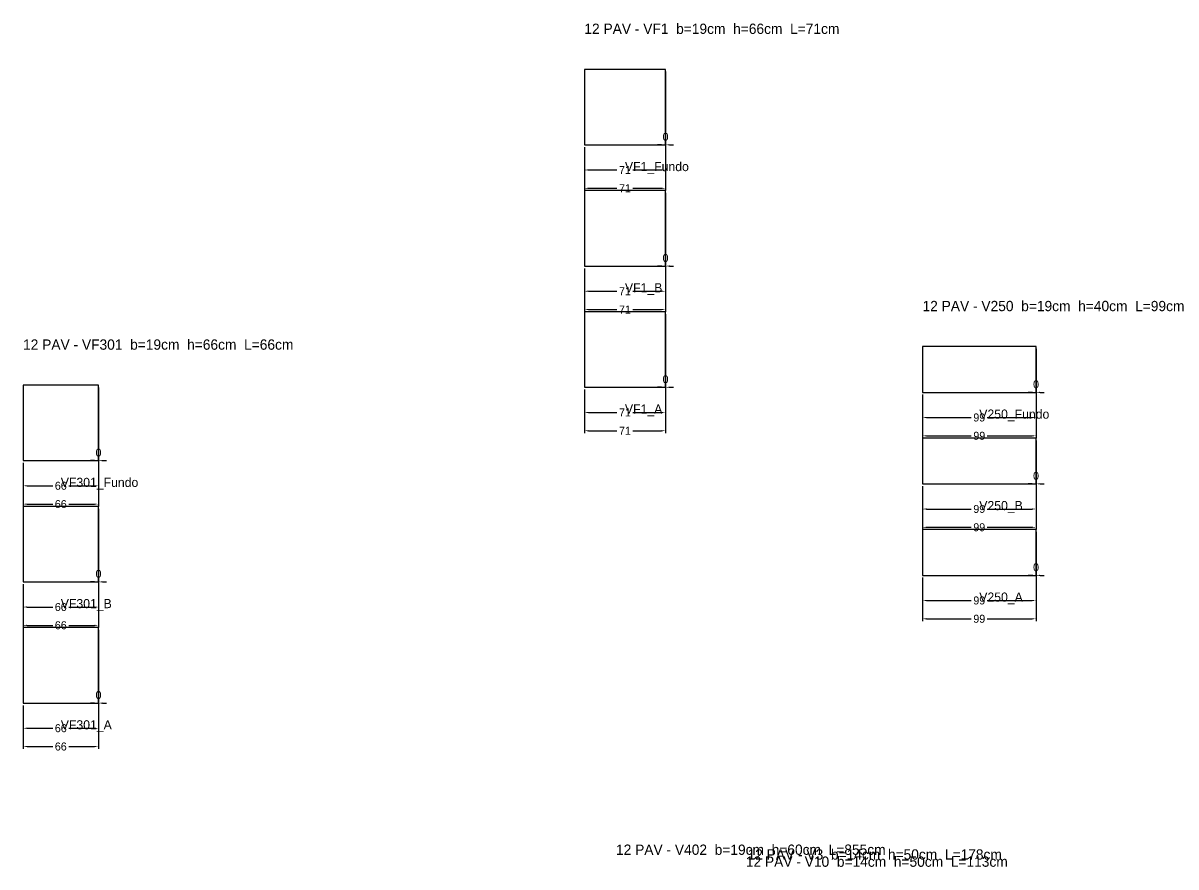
# Model space of a CAD drawing. Header units: metres. Extents: x 946 to 6411, y -603 to 1666.
# Drawn here: x 1177 to 2185, y 929 to 1666 of the extents above; entities that cross this region are included whole.
import ezdxf

# ---------------------------------------------------------------- set-up
doc = ezdxf.new("R2010")
doc.units = ezdxf.units.M
doc.layers.add('COTA', color=3, linetype='Continuous')
doc.dimstyles.new('COTA_VIG', dxfattribs={"dimtxt": 7, "dimasz": 3.5, "dimexe": 2, "dimexo": 2, "dimgap": 1.5, "dimtad": 1, "dimdec": 1, "dimcen": 2.5, "dimclrd": 3, "dimclre": 3, "dimclrt": 3, "dimazin": 3, "dimtfac": 1, "dimtmove": 0, "dimatfit": 3})

# ---------------------------------------------------------------- blocks, each defined once
blk = doc.blocks.new('_CLOSEDFILLED')
at = {"color": 0, "linetype": 'BYBLOCK'}
blk.add_solid([(-1, 0.16), (0, 0), (-1, -0.16)], dxfattribs=at)
blk = doc.blocks.new('*D10')
at = {"color": 3}
for p, q in [((1667.78, 1345.94), (1667.78, 1323.94)), ((1738.78, 1345.94), (1738.78, 1323.94)), ((1671.28, 1325.94), (1696.28, 1325.94)), ((1710.28, 1325.94), (1735.28, 1325.94))]:
    blk.add_line(p, q, dxfattribs=at)
at = {"layer": 'Defpoints'}
for p in [(1667.78, 1347.94), (1738.78, 1347.94), (1667.78, 1325.94)]:
    blk.add_point(p, dxfattribs=at)
at = {"layer": 'COTA', "color": 3, "xscale": 3.5, "yscale": 3.5, "rotation": 180}
blk.add_blockref('_CLOSEDFILLED', (1667.78, 1325.94), dxfattribs=at)
at = {"layer": 'COTA', "color": 3, "xscale": 3.5, "yscale": 3.5}
blk.add_blockref('_CLOSEDFILLED', (1738.78, 1325.94), dxfattribs=at)
at = {"layer": 'COTA', "color": 3, "insert": (1703.28, 1325.94), "char_height": 7, "attachment_point": 5}
blk.add_mtext('71', dxfattribs=at)
blk = doc.blocks.new('*D11')
at = {"color": 3}
for p, q in [((1667.78, 1345.94), (1667.78, 1307.94)), ((1738.78, 1345.94), (1738.78, 1307.94)), ((1671.28, 1309.94), (1696.28, 1309.94)), ((1710.28, 1309.94), (1735.28, 1309.94))]:
    blk.add_line(p, q, dxfattribs=at)
at = {"layer": 'Defpoints'}
for p in [(1667.78, 1347.94), (1738.78, 1347.94), (1667.78, 1309.94)]:
    blk.add_point(p, dxfattribs=at)
at = {"layer": 'COTA', "color": 3, "xscale": 3.5, "yscale": 3.5, "rotation": 180}
blk.add_blockref('_CLOSEDFILLED', (1667.78, 1309.94), dxfattribs=at)
at = {"layer": 'COTA', "color": 3, "xscale": 3.5, "yscale": 3.5}
blk.add_blockref('_CLOSEDFILLED', (1738.78, 1309.94), dxfattribs=at)
at = {"layer": 'COTA', "color": 3, "insert": (1703.28, 1309.94), "char_height": 7, "attachment_point": 5}
blk.add_mtext('71', dxfattribs=at)
blk = doc.blocks.new('*D13')
at = {"color": 3}
for p, q in [((1667.78, 1451.94), (1667.78, 1429.94)), ((1738.78, 1451.94), (1738.78, 1429.94)), ((1671.28, 1431.94), (1696.28, 1431.94)), ((1710.28, 1431.94), (1735.28, 1431.94))]:
    blk.add_line(p, q, dxfattribs=at)
at = {"layer": 'Defpoints'}
for p in [(1667.78, 1453.94), (1738.78, 1453.94), (1667.78, 1431.94)]:
    blk.add_point(p, dxfattribs=at)
at = {"layer": 'COTA', "color": 3, "xscale": 3.5, "yscale": 3.5, "rotation": 180}
blk.add_blockref('_CLOSEDFILLED', (1667.78, 1431.94), dxfattribs=at)
at = {"layer": 'COTA', "color": 3, "xscale": 3.5, "yscale": 3.5}
blk.add_blockref('_CLOSEDFILLED', (1738.78, 1431.94), dxfattribs=at)
at = {"layer": 'COTA', "color": 3, "insert": (1703.28, 1431.94), "char_height": 7, "attachment_point": 5}
blk.add_mtext('71', dxfattribs=at)
blk = doc.blocks.new('*D14')
at = {"color": 3}
for p, q in [((1667.78, 1451.94), (1667.78, 1413.94)), ((1738.78, 1451.94), (1738.78, 1413.94)), ((1671.28, 1415.94), (1696.28, 1415.94)), ((1710.28, 1415.94), (1735.28, 1415.94))]:
    blk.add_line(p, q, dxfattribs=at)
at = {"layer": 'Defpoints'}
for p in [(1667.78, 1453.94), (1738.78, 1453.94), (1667.78, 1415.94)]:
    blk.add_point(p, dxfattribs=at)
at = {"layer": 'COTA', "color": 3, "xscale": 3.5, "yscale": 3.5, "rotation": 180}
blk.add_blockref('_CLOSEDFILLED', (1667.78, 1415.94), dxfattribs=at)
at = {"layer": 'COTA', "color": 3, "xscale": 3.5, "yscale": 3.5}
blk.add_blockref('_CLOSEDFILLED', (1738.78, 1415.94), dxfattribs=at)
at = {"layer": 'COTA', "color": 3, "insert": (1703.28, 1415.94), "char_height": 7, "attachment_point": 5}
blk.add_mtext('71', dxfattribs=at)
blk = doc.blocks.new('*D16')
at = {"color": 3}
for p, q in [((1667.78, 1557.94), (1667.78, 1535.94)), ((1738.78, 1557.94), (1738.78, 1535.94)), ((1671.28, 1537.94), (1696.28, 1537.94)), ((1710.28, 1537.94), (1735.28, 1537.94))]:
    blk.add_line(p, q, dxfattribs=at)
at = {"layer": 'Defpoints'}
for p in [(1667.78, 1559.94), (1738.78, 1559.94), (1667.78, 1537.94)]:
    blk.add_point(p, dxfattribs=at)
at = {"layer": 'COTA', "color": 3, "xscale": 3.5, "yscale": 3.5, "rotation": 180}
blk.add_blockref('_CLOSEDFILLED', (1667.78, 1537.94), dxfattribs=at)
at = {"layer": 'COTA', "color": 3, "xscale": 3.5, "yscale": 3.5}
blk.add_blockref('_CLOSEDFILLED', (1738.78, 1537.94), dxfattribs=at)
at = {"layer": 'COTA', "color": 3, "insert": (1703.28, 1537.94), "char_height": 7, "attachment_point": 5}
blk.add_mtext('71', dxfattribs=at)
blk = doc.blocks.new('*D17')
at = {"color": 3}
for p, q in [((1667.78, 1557.94), (1667.78, 1519.94)), ((1738.78, 1557.94), (1738.78, 1519.94)), ((1671.28, 1521.94), (1696.28, 1521.94)), ((1710.28, 1521.94), (1735.28, 1521.94))]:
    blk.add_line(p, q, dxfattribs=at)
at = {"layer": 'Defpoints'}
for p in [(1667.78, 1559.94), (1738.78, 1559.94), (1667.78, 1521.94)]:
    blk.add_point(p, dxfattribs=at)
at = {"layer": 'COTA', "color": 3, "xscale": 3.5, "yscale": 3.5, "rotation": 180}
blk.add_blockref('_CLOSEDFILLED', (1667.78, 1521.94), dxfattribs=at)
at = {"layer": 'COTA', "color": 3, "xscale": 3.5, "yscale": 3.5}
blk.add_blockref('_CLOSEDFILLED', (1738.78, 1521.94), dxfattribs=at)
at = {"layer": 'COTA', "color": 3, "insert": (1703.28, 1521.94), "char_height": 7, "attachment_point": 5}
blk.add_mtext('71', dxfattribs=at)
blk = doc.blocks.new('*D1231')
at = {"color": 3}
for p, q in [((1963.57, 1181.5), (1963.57, 1159.5)), ((2062.87, 1181.5), (2062.87, 1159.5)), ((1967.07, 1161.5), (2006.22, 1161.5)), ((2020.22, 1161.5), (2059.37, 1161.5))]:
    blk.add_line(p, q, dxfattribs=at)
at = {"layer": 'Defpoints'}
for p in [(1963.57, 1183.5), (2062.87, 1183.5), (1963.57, 1161.5)]:
    blk.add_point(p, dxfattribs=at)
at = {"layer": 'COTA', "color": 3, "xscale": 3.5, "yscale": 3.5, "rotation": 180}
blk.add_blockref('_CLOSEDFILLED', (1963.57, 1161.5), dxfattribs=at)
at = {"layer": 'COTA', "color": 3, "xscale": 3.5, "yscale": 3.5}
blk.add_blockref('_CLOSEDFILLED', (2062.87, 1161.5), dxfattribs=at)
at = {"layer": 'COTA', "color": 3, "insert": (2013.22, 1161.5), "char_height": 7, "attachment_point": 5}
blk.add_mtext('99', dxfattribs=at)
blk = doc.blocks.new('*D1232')
at = {"color": 3}
for p, q in [((1963.57, 1181.5), (1963.57, 1143.5)), ((2062.87, 1181.5), (2062.87, 1143.5)), ((1967.07, 1145.5), (2006.22, 1145.5)), ((2020.22, 1145.5), (2059.37, 1145.5))]:
    blk.add_line(p, q, dxfattribs=at)
at = {"layer": 'Defpoints'}
for p in [(1963.57, 1183.5), (2062.87, 1183.5), (1963.57, 1145.5)]:
    blk.add_point(p, dxfattribs=at)
at = {"layer": 'COTA', "color": 3, "xscale": 3.5, "yscale": 3.5, "rotation": 180}
blk.add_blockref('_CLOSEDFILLED', (1963.57, 1145.5), dxfattribs=at)
at = {"layer": 'COTA', "color": 3, "xscale": 3.5, "yscale": 3.5}
blk.add_blockref('_CLOSEDFILLED', (2062.87, 1145.5), dxfattribs=at)
at = {"layer": 'COTA', "color": 3, "insert": (2013.22, 1145.5), "char_height": 7, "attachment_point": 5}
blk.add_mtext('99', dxfattribs=at)
blk = doc.blocks.new('*D1234')
at = {"color": 3}
for p, q in [((1963.57, 1261.5), (1963.57, 1239.5)), ((2062.87, 1261.5), (2062.87, 1239.5)), ((1967.07, 1241.5), (2006.22, 1241.5)), ((2020.22, 1241.5), (2059.37, 1241.5))]:
    blk.add_line(p, q, dxfattribs=at)
at = {"layer": 'Defpoints'}
for p in [(1963.57, 1263.5), (2062.87, 1263.5), (1963.57, 1241.5)]:
    blk.add_point(p, dxfattribs=at)
at = {"layer": 'COTA', "color": 3, "xscale": 3.5, "yscale": 3.5, "rotation": 180}
blk.add_blockref('_CLOSEDFILLED', (1963.57, 1241.5), dxfattribs=at)
at = {"layer": 'COTA', "color": 3, "xscale": 3.5, "yscale": 3.5}
blk.add_blockref('_CLOSEDFILLED', (2062.87, 1241.5), dxfattribs=at)
at = {"layer": 'COTA', "color": 3, "insert": (2013.22, 1241.5), "char_height": 7, "attachment_point": 5}
blk.add_mtext('99', dxfattribs=at)
blk = doc.blocks.new('*D1235')
at = {"color": 3}
for p, q in [((1963.57, 1261.5), (1963.57, 1223.5)), ((2062.87, 1261.5), (2062.87, 1223.5)), ((1967.07, 1225.5), (2006.22, 1225.5)), ((2020.22, 1225.5), (2059.37, 1225.5))]:
    blk.add_line(p, q, dxfattribs=at)
at = {"layer": 'Defpoints'}
for p in [(1963.57, 1263.5), (2062.87, 1263.5), (1963.57, 1225.5)]:
    blk.add_point(p, dxfattribs=at)
at = {"layer": 'COTA', "color": 3, "xscale": 3.5, "yscale": 3.5, "rotation": 180}
blk.add_blockref('_CLOSEDFILLED', (1963.57, 1225.5), dxfattribs=at)
at = {"layer": 'COTA', "color": 3, "xscale": 3.5, "yscale": 3.5}
blk.add_blockref('_CLOSEDFILLED', (2062.87, 1225.5), dxfattribs=at)
at = {"layer": 'COTA', "color": 3, "insert": (2013.22, 1225.5), "char_height": 7, "attachment_point": 5}
blk.add_mtext('99', dxfattribs=at)
blk = doc.blocks.new('*D1237')
at = {"color": 3}
for p, q in [((1963.57, 1341.5), (1963.57, 1319.5)), ((2062.87, 1341.5), (2062.87, 1319.5)), ((1967.07, 1321.5), (2006.22, 1321.5)), ((2020.22, 1321.5), (2059.37, 1321.5))]:
    blk.add_line(p, q, dxfattribs=at)
at = {"layer": 'Defpoints'}
for p in [(1963.57, 1343.5), (2062.87, 1343.5), (1963.57, 1321.5)]:
    blk.add_point(p, dxfattribs=at)
at = {"layer": 'COTA', "color": 3, "xscale": 3.5, "yscale": 3.5, "rotation": 180}
blk.add_blockref('_CLOSEDFILLED', (1963.57, 1321.5), dxfattribs=at)
at = {"layer": 'COTA', "color": 3, "xscale": 3.5, "yscale": 3.5}
blk.add_blockref('_CLOSEDFILLED', (2062.87, 1321.5), dxfattribs=at)
at = {"layer": 'COTA', "color": 3, "insert": (2013.22, 1321.5), "char_height": 7, "attachment_point": 5}
blk.add_mtext('99', dxfattribs=at)
blk = doc.blocks.new('*D1238')
at = {"color": 3}
for p, q in [((1963.57, 1341.5), (1963.57, 1303.5)), ((2062.87, 1341.5), (2062.87, 1303.5)), ((1967.07, 1305.5), (2006.22, 1305.5)), ((2020.22, 1305.5), (2059.37, 1305.5))]:
    blk.add_line(p, q, dxfattribs=at)
at = {"layer": 'Defpoints'}
for p in [(1963.57, 1343.5), (2062.87, 1343.5), (1963.57, 1305.5)]:
    blk.add_point(p, dxfattribs=at)
at = {"layer": 'COTA', "color": 3, "xscale": 3.5, "yscale": 3.5, "rotation": 180}
blk.add_blockref('_CLOSEDFILLED', (1963.57, 1305.5), dxfattribs=at)
at = {"layer": 'COTA', "color": 3, "xscale": 3.5, "yscale": 3.5}
blk.add_blockref('_CLOSEDFILLED', (2062.87, 1305.5), dxfattribs=at)
at = {"layer": 'COTA', "color": 3, "insert": (2013.22, 1305.5), "char_height": 7, "attachment_point": 5}
blk.add_mtext('99', dxfattribs=at)
blk = doc.blocks.new('*D1327')
at = {"color": 3}
for p, q in [((1176.78, 1069.79), (1176.78, 1047.79)), ((1242.78, 1069.79), (1242.78, 1047.79)), ((1180.28, 1049.79), (1202.78, 1049.79)), ((1216.78, 1049.79), (1239.28, 1049.79))]:
    blk.add_line(p, q, dxfattribs=at)
at = {"layer": 'Defpoints'}
for p in [(1176.78, 1071.79), (1242.78, 1071.79), (1176.78, 1049.79)]:
    blk.add_point(p, dxfattribs=at)
at = {"layer": 'COTA', "color": 3, "xscale": 3.5, "yscale": 3.5, "rotation": 180}
blk.add_blockref('_CLOSEDFILLED', (1176.78, 1049.79), dxfattribs=at)
at = {"layer": 'COTA', "color": 3, "xscale": 3.5, "yscale": 3.5}
blk.add_blockref('_CLOSEDFILLED', (1242.78, 1049.79), dxfattribs=at)
at = {"layer": 'COTA', "color": 3, "insert": (1209.78, 1049.79), "char_height": 7, "attachment_point": 5}
blk.add_mtext('66', dxfattribs=at)
blk = doc.blocks.new('*D1328')
at = {"color": 3}
for p, q in [((1176.78, 1069.79), (1176.78, 1031.79)), ((1242.78, 1069.79), (1242.78, 1031.79)), ((1180.28, 1033.79), (1202.78, 1033.79)), ((1216.78, 1033.79), (1239.28, 1033.79))]:
    blk.add_line(p, q, dxfattribs=at)
at = {"layer": 'Defpoints'}
for p in [(1176.78, 1071.79), (1242.78, 1071.79), (1176.78, 1033.79)]:
    blk.add_point(p, dxfattribs=at)
at = {"layer": 'COTA', "color": 3, "xscale": 3.5, "yscale": 3.5, "rotation": 180}
blk.add_blockref('_CLOSEDFILLED', (1176.78, 1033.79), dxfattribs=at)
at = {"layer": 'COTA', "color": 3, "xscale": 3.5, "yscale": 3.5}
blk.add_blockref('_CLOSEDFILLED', (1242.78, 1033.79), dxfattribs=at)
at = {"layer": 'COTA', "color": 3, "insert": (1209.78, 1033.79), "char_height": 7, "attachment_point": 5}
blk.add_mtext('66', dxfattribs=at)
blk = doc.blocks.new('*D1330')
at = {"color": 3}
for p, q in [((1176.78, 1175.79), (1176.78, 1153.79)), ((1242.78, 1175.79), (1242.78, 1153.79)), ((1180.28, 1155.79), (1202.78, 1155.79)), ((1216.78, 1155.79), (1239.28, 1155.79))]:
    blk.add_line(p, q, dxfattribs=at)
at = {"layer": 'Defpoints'}
for p in [(1176.78, 1177.79), (1242.78, 1177.79), (1176.78, 1155.79)]:
    blk.add_point(p, dxfattribs=at)
at = {"layer": 'COTA', "color": 3, "xscale": 3.5, "yscale": 3.5, "rotation": 180}
blk.add_blockref('_CLOSEDFILLED', (1176.78, 1155.79), dxfattribs=at)
at = {"layer": 'COTA', "color": 3, "xscale": 3.5, "yscale": 3.5}
blk.add_blockref('_CLOSEDFILLED', (1242.78, 1155.79), dxfattribs=at)
at = {"layer": 'COTA', "color": 3, "insert": (1209.78, 1155.79), "char_height": 7, "attachment_point": 5}
blk.add_mtext('66', dxfattribs=at)
blk = doc.blocks.new('*D1331')
at = {"color": 3}
for p, q in [((1176.78, 1175.79), (1176.78, 1137.79)), ((1242.78, 1175.79), (1242.78, 1137.79)), ((1180.28, 1139.79), (1202.78, 1139.79)), ((1216.78, 1139.79), (1239.28, 1139.79))]:
    blk.add_line(p, q, dxfattribs=at)
at = {"layer": 'Defpoints'}
for p in [(1176.78, 1177.79), (1242.78, 1177.79), (1176.78, 1139.79)]:
    blk.add_point(p, dxfattribs=at)
at = {"layer": 'COTA', "color": 3, "xscale": 3.5, "yscale": 3.5, "rotation": 180}
blk.add_blockref('_CLOSEDFILLED', (1176.78, 1139.79), dxfattribs=at)
at = {"layer": 'COTA', "color": 3, "xscale": 3.5, "yscale": 3.5}
blk.add_blockref('_CLOSEDFILLED', (1242.78, 1139.79), dxfattribs=at)
at = {"layer": 'COTA', "color": 3, "insert": (1209.78, 1139.79), "char_height": 7, "attachment_point": 5}
blk.add_mtext('66', dxfattribs=at)
blk = doc.blocks.new('*D1333')
at = {"color": 3}
for p, q in [((1176.78, 1281.79), (1176.78, 1259.79)), ((1242.78, 1281.79), (1242.78, 1259.79)), ((1180.28, 1261.79), (1202.78, 1261.79)), ((1216.78, 1261.79), (1239.28, 1261.79))]:
    blk.add_line(p, q, dxfattribs=at)
at = {"layer": 'Defpoints'}
for p in [(1176.78, 1283.79), (1242.78, 1283.79), (1176.78, 1261.79)]:
    blk.add_point(p, dxfattribs=at)
at = {"layer": 'COTA', "color": 3, "xscale": 3.5, "yscale": 3.5, "rotation": 180}
blk.add_blockref('_CLOSEDFILLED', (1176.78, 1261.79), dxfattribs=at)
at = {"layer": 'COTA', "color": 3, "xscale": 3.5, "yscale": 3.5}
blk.add_blockref('_CLOSEDFILLED', (1242.78, 1261.79), dxfattribs=at)
at = {"layer": 'COTA', "color": 3, "insert": (1209.78, 1261.79), "char_height": 7, "attachment_point": 5}
blk.add_mtext('66', dxfattribs=at)
blk = doc.blocks.new('*D1334')
at = {"color": 3}
for p, q in [((1176.78, 1281.79), (1176.78, 1243.79)), ((1242.78, 1281.79), (1242.78, 1243.79)), ((1180.28, 1245.79), (1202.78, 1245.79)), ((1216.78, 1245.79), (1239.28, 1245.79))]:
    blk.add_line(p, q, dxfattribs=at)
at = {"layer": 'Defpoints'}
for p in [(1176.78, 1283.79), (1242.78, 1283.79), (1176.78, 1245.79)]:
    blk.add_point(p, dxfattribs=at)
at = {"layer": 'COTA', "color": 3, "xscale": 3.5, "yscale": 3.5, "rotation": 180}
blk.add_blockref('_CLOSEDFILLED', (1176.78, 1245.79), dxfattribs=at)
at = {"layer": 'COTA', "color": 3, "xscale": 3.5, "yscale": 3.5}
blk.add_blockref('_CLOSEDFILLED', (1242.78, 1245.79), dxfattribs=at)
at = {"layer": 'COTA', "color": 3, "insert": (1209.78, 1245.79), "char_height": 7, "attachment_point": 5}
blk.add_mtext('66', dxfattribs=at)

msp = doc.modelspace()

# ---------------------------------------------------------------- linework, layer by layer
at = {"layer": 'Paineis'}
for points in [[(1667.78, 1559.94), (1738.78, 1559.94), (1738.78, 1625.94), (1667.78, 1625.94)], [(1667.78, 1453.94), (1738.78, 1453.94), (1738.78, 1519.94), (1667.78, 1519.94)], [(1667.78, 1347.94), (1738.78, 1347.94), (1738.78, 1413.94), (1667.78, 1413.94)], [(1963.57, 1343.5), (2062.87, 1343.5), (2062.87, 1383.5), (1963.57, 1383.5)], [(1176.78, 1283.79), (1242.78, 1283.79), (1242.78, 1349.79), (1176.78, 1349.79)], [(1963.57, 1263.5), (2062.87, 1263.5), (2062.87, 1303.5), (1963.57, 1303.5)], [(1176.78, 1177.79), (1242.78, 1177.79), (1242.78, 1243.79), (1176.78, 1243.79)], [(1963.57, 1183.5), (2062.87, 1183.5), (2062.87, 1223.5), (1963.57, 1223.5)], [(1176.78, 1071.79), (1242.78, 1071.79), (1242.78, 1137.79), (1176.78, 1137.79)]]:
    msp.add_lwpolyline(points, close=True, dxfattribs=at)

# ---------------------------------------------------------------- texts
at = {"layer": 'NOMENCLATURA', "char_height": 9, "attachment_point": 1}
for s, insert in [('12 PAV - VF1  b=19cm  h=66cm  L=71cm', (1667.78, 1665.94)), ('12 PAV - V250  b=19cm  h=40cm  L=99cm', (1963.57, 1423.5)), ('12 PAV - VF301  b=19cm  h=66cm  L=66cm', (1176.78, 1389.79)), ('12 PAV - V402  b=19cm  h=60cm  L=855cm', (1695.46, 948.11)), ('12 PAV - V10  b=14cm  h=50cm  L=113cm', (1809.02, 937.66)), ('12 PAV - V3  b=14cm  h=50cm  L=178cm', (1810.53, 943.94))]:
    msp.add_mtext(s, dxfattribs=dict(at, insert=insert))
at = {"layer": 'Texto Secao', "char_height": 8, "attachment_point": 1}
for s, insert in [('VF1_Fundo', (1703.28, 1544.94)), ('VF1_B', (1703.28, 1438.94)), ('VF1_A', (1703.28, 1332.94)), ('V250_Fundo', (2013.22, 1328.5)), ('VF301_Fundo', (1209.78, 1268.79)), ('V250_B', (2013.22, 1248.5)), ('VF301_B', (1209.78, 1162.79)), ('V250_A', (2013.22, 1168.5)), ('VF301_A', (1209.78, 1056.79))]:
    msp.add_mtext(s, dxfattribs=dict(at, insert=insert))

# ---------------------------------------------------------------- dimensions: what is measured, and where the dimension line sits
at = {"layer": 'COTA'}
for base, p1, p2 in [((1738.78, 1559.94), (1738.78, 1559.94), (1738.78, 1625.94)), ((1738.78, 1453.94), (1738.78, 1453.94), (1738.78, 1519.94)), ((1738.78, 1347.94), (1738.78, 1347.94), (1738.78, 1413.94)), ((2062.87, 1343.5), (2062.87, 1343.5), (2062.87, 1383.5)), ((1242.78, 1283.79), (1242.78, 1283.79), (1242.78, 1349.79)), ((2062.87, 1263.5), (2062.87, 1263.5), (2062.87, 1303.5)), ((1242.78, 1177.79), (1242.78, 1177.79), (1242.78, 1243.79)), ((2062.87, 1183.5), (2062.87, 1183.5), (2062.87, 1223.5)), ((1242.78, 1071.79), (1242.78, 1071.79), (1242.78, 1137.79))]:
    msp.add_linear_dim(base=base, p1=p1, p2=p2, dimstyle='COTA_VIG', dxfattribs=at).render()
for base, p1, p2, picture, middle in [((1667.78, 1537.94), (1667.78, 1559.94), (1738.78, 1559.94), '*D16', (1703.28, 1537.94)), ((1667.78, 1521.94), (1667.78, 1559.94), (1738.78, 1559.94), '*D17', (1703.28, 1521.94)), ((1667.78, 1431.94), (1667.78, 1453.94), (1738.78, 1453.94), '*D13', (1703.28, 1431.94)), ((1667.78, 1415.94), (1667.78, 1453.94), (1738.78, 1453.94), '*D14', (1703.28, 1415.94)), ((1667.78, 1325.94), (1667.78, 1347.94), (1738.78, 1347.94), '*D10', (1703.28, 1325.94)), ((1667.78, 1309.94), (1667.78, 1347.94), (1738.78, 1347.94), '*D11', (1703.28, 1309.94)), ((1963.57, 1321.5), (1963.57, 1343.5), (2062.87, 1343.5), '*D1237', (2013.22, 1321.5)), ((1963.57, 1305.5), (1963.57, 1343.5), (2062.87, 1343.5), '*D1238', (2013.22, 1305.5)), ((1176.78, 1261.79), (1176.78, 1283.79), (1242.78, 1283.79), '*D1333', (1209.78, 1261.79)), ((1176.78, 1245.79), (1176.78, 1283.79), (1242.78, 1283.79), '*D1334', (1209.78, 1245.79)), ((1963.57, 1241.5), (1963.57, 1263.5), (2062.87, 1263.5), '*D1234', (2013.22, 1241.5)), ((1963.57, 1225.5), (1963.57, 1263.5), (2062.87, 1263.5), '*D1235', (2013.22, 1225.5)), ((1963.57, 1161.5), (1963.57, 1183.5), (2062.87, 1183.5), '*D1231', (2013.22, 1161.5)), ((1963.57, 1145.5), (1963.57, 1183.5), (2062.87, 1183.5), '*D1232', (2013.22, 1145.5)), ((1176.78, 1155.79), (1176.78, 1177.79), (1242.78, 1177.79), '*D1330', (1209.78, 1155.79)), ((1176.78, 1139.79), (1176.78, 1177.79), (1242.78, 1177.79), '*D1331', (1209.78, 1139.79)), ((1176.78, 1049.79), (1176.78, 1071.79), (1242.78, 1071.79), '*D1327', (1209.78, 1049.79)), ((1176.78, 1033.79), (1176.78, 1071.79), (1242.78, 1071.79), '*D1328', (1209.78, 1033.79))]:
    dim = msp.add_linear_dim(base=base, p1=p1, p2=p2, dimstyle='COTA_VIG', dxfattribs=at)
    dim.commit()
    dim.dimension.update_dxf_attribs({"geometry": picture, "text_midpoint": middle})

doc.saveas('drawing.dxf')
